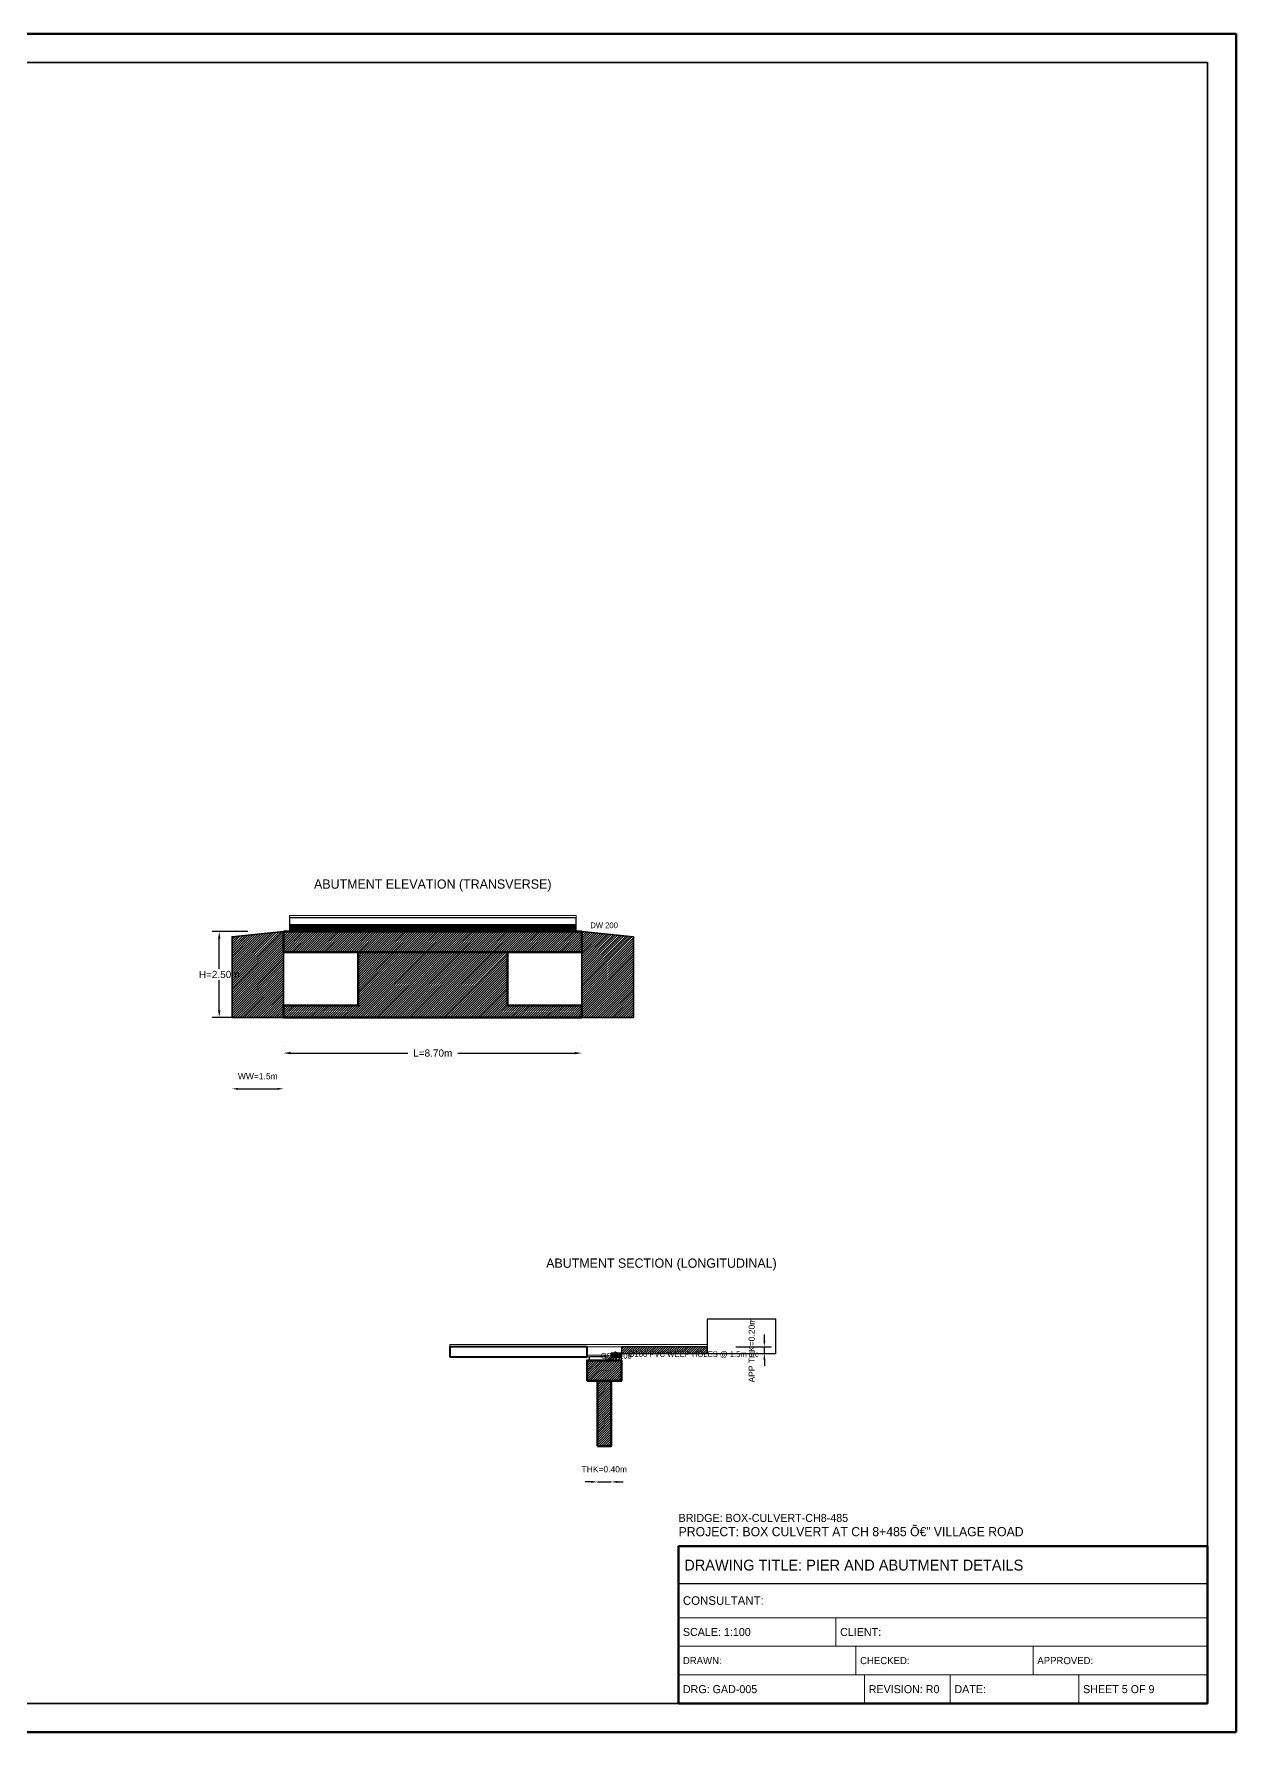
# Model space of a CAD drawing. Header units: metres. Extents: x 0 to 841, y 0 to 594.
# Drawn here: x 420 to 841, y 0 to 594 of the extents above; entities that cross this region are included whole.
import ezdxf
from ezdxf.enums import TextEntityAlignment as Align

# ---------------------------------------------------------------- set-up
doc = ezdxf.new("R2010")
doc.units = ezdxf.units.M
doc.linetypes.add('DASHED', pattern=[0.5, 0.375, -0.125])
for name, color, linetype, lineweight in [('ABUT-PROF', 4, 'Continuous', 50), ('BORDER-INNER', 7, 'Continuous', 35), ('BORDER-OUTER', 7, 'Continuous', 70), ('CIVIL-ROAD', 7, 'Continuous', 25), ('DIM-LINEAR', 3, 'Continuous', 18), ('STRUC-HATCHING', 8, 'Continuous', 18), ('SUB-ABUT', 3, 'Continuous', 35), ('SUB-BACKFILL', 34, 'Continuous', 18), ('SUB-BEARING', 5, 'Continuous', 25), ('SUB-DIRT-WALL', 3, 'Continuous', 35), ('SUPER-DECK', 2, 'Continuous', 50), ('SUPER-WEARING', 8, 'Continuous', 25), ('TEXT-HEADER', 7, 'Continuous', 25), ('TEXT-SPEC', 7, 'Continuous', 13), ('TEXT-TITLE', 7, 'Continuous', 25), ('TITLEBLK-BOX', 7, 'Continuous', 50), ('TITLEBLK-TEXT', 7, 'Continuous', 18)]:
    doc.layers.add(name, color=color, linetype=linetype, lineweight=lineweight)
doc.styles.add('BRIDGE_STD', font='Arial.ttf')
doc.dimstyles.new('pmb100', dxfattribs={"dimtxt": 2.5, "dimasz": 0.9375, "dimexe": 2.5, "dimexo": 2.5, "dimtad": 0, "dimtih": 1, "dimdec": 0, "dimtxsty": 'BRIDGE_STD', "dimcen": 2.5, "dimazin": 3, "dimtfac": 1, "dimtmove": 0, "dimatfit": 3})

msp = doc.modelspace()

# ---------------------------------------------------------------- hatches: boundary and pattern name
at = {"layer": 'STRUC-HATCHING'}
h = msp.add_hatch(dxfattribs=at)
h.set_pattern_fill('ANSI31', scale=0.18)
h.paths.add_polyline_path([(507.8, 280), (489.8, 278.2), (489.8, 250), (507.8, 250)])
h = msp.add_hatch(dxfattribs=at)
h.set_pattern_fill('ANSI31', scale=0.18)
h.paths.add_polyline_path([(507.8, 272.8), (612.2, 272.8), (612.2, 280), (507.8, 280)])
h = msp.add_hatch(dxfattribs=at)
h.set_pattern_fill('ANSI31', scale=0.12)
h.paths.add_polyline_path([(509.888, 280), (610.112, 280), (610.112, 282.4), (509.888, 282.4)])
h = msp.add_hatch(dxfattribs=at)
h.set_pattern_fill('ANSI31', scale=0.18)
h.paths.add_polyline_path([(612.2, 280), (630.2, 278.2), (630.2, 250), (612.2, 250)])
h = msp.add_hatch(dxfattribs=at)
h.set_pattern_fill('ANSI31', scale=0.18)
h.paths.add_polyline_path([(533.9, 272.8), (586.1, 272.8), (586.1, 254.104), (612.2, 254.104), (612.2, 250), (507.8, 250), (507.8, 254.104), (533.9, 254.104)])
h = msp.add_hatch(dxfattribs=at)
h.set_pattern_fill('ANSI31', scale=0.12)
h.paths.add_polyline_path([(622.4, 131.2), (626, 131.2), (626, 132.4), (622.4, 132.4)])
h = msp.add_hatch(dxfattribs=at)
h.set_pattern_fill('ANSI31', scale=0.24)
h.paths.add_polyline_path([(622.4, 130), (626, 130), (626, 131.2), (622.4, 131.2)])
h = msp.add_hatch(dxfattribs=at)
h.set_pattern_fill('ANSI31', scale=0.18)
h.paths.add_polyline_path([(626, 132.4), (656, 132.4), (656, 134.8), (626, 134.8)])
h = msp.add_hatch(dxfattribs=at)
h.set_pattern_fill('ANSI31', scale=0.18)
h.paths.add_polyline_path([(614, 122.8), (626, 122.8), (626, 130), (614, 130)])
h = msp.add_hatch(dxfattribs=at)
h.set_pattern_fill('ANSI31', scale=0.18)
h.paths.add_polyline_path([(617.6, 100), (622.4, 100), (622.4, 122.8), (617.6, 122.8)])

# ---------------------------------------------------------------- linework, layer by layer
at = {"layer": 'ABUT-PROF', "color": 4, "linetype": 'DASHED'}
msp.add_line((507.8, 280), (612.2, 280), dxfattribs=at)
at = {"layer": 'ABUT-PROF', "lineweight": 30}
msp.add_lwpolyline([(509.888, 280), (610.112, 280), (610.112, 282.4), (509.888, 282.4), (509.888, 280)], dxfattribs=at)
at = {"layer": 'ABUT-PROF', "lineweight": 40}
msp.add_lwpolyline([(622.4, 131.2), (626, 131.2), (626, 132.4), (622.4, 132.4), (622.4, 131.2)], dxfattribs=at)
at = {"layer": 'ABUT-PROF', "color": 4}
for centre in [(560, 281.6), (560, 280.8), (624.2, 132), (624.2, 131.6)]:
    msp.add_circle(centre, 0.6, dxfattribs=at)
at = {"layer": 'BORDER-INNER'}
msp.add_lwpolyline([(10, 10), (831, 10), (831, 584), (10, 584), (10, 10)], dxfattribs=at)
at = {"layer": 'BORDER-OUTER'}
msp.add_lwpolyline([(0, 0), (841, 0), (841, 594), (0, 594), (0, 0)], dxfattribs=at)
at = {"layer": 'CIVIL-ROAD', "lineweight": 25}
for points in [[(509.888, 282.4), (610.112, 282.4), (610.112, 284.8), (509.888, 284.8), (509.888, 282.4)], [(626, 132.4), (656, 132.4), (656, 134.8), (626, 134.8), (626, 132.4)]]:
    msp.add_lwpolyline(points, dxfattribs=at)
at = {"layer": 'SUB-ABUT', "lineweight": 35}
for points in [[(507.8, 280), (489.8, 278.2), (489.8, 250), (507.8, 250), (507.8, 280)], [(612.2, 280), (630.2, 278.2), (630.2, 250), (612.2, 250), (612.2, 280)]]:
    msp.add_lwpolyline(points, dxfattribs=at)
at = {"layer": 'SUB-ABUT', "lineweight": 50}
for points in [[(507.8, 272.8), (612.2, 272.8), (612.2, 280), (507.8, 280), (507.8, 272.8)], [(533.9, 272.8), (586.1, 272.8), (586.1, 254.104), (612.2, 254.104), (612.2, 250), (507.8, 250), (507.8, 254.104), (533.9, 254.104), (533.9, 272.8)], [(614, 122.8), (626, 122.8), (626, 130), (614, 130), (614, 122.8)], [(617.6, 100), (622.4, 100), (622.4, 122.8), (617.6, 122.8), (617.6, 100)]]:
    msp.add_lwpolyline(points, dxfattribs=at)
at = {"layer": 'SUB-ABUT', "lineweight": 25}
msp.add_lwpolyline([(656, 132.4), (680, 132.4), (680, 144.4), (656, 144.4), (656, 132.4)], dxfattribs=at)
at = {"layer": 'SUB-BACKFILL', "lineweight": 20}
msp.add_lwpolyline([(622.4, 130), (626, 130), (626, 131.2), (622.4, 131.2), (622.4, 130)], dxfattribs=at)
at = {"layer": 'SUB-BEARING', "lineweight": 25}
for points in [[(519.86, 280), (527.06, 280), (527.06, 281.2), (519.86, 281.2), (519.86, 280)], [(556.4, 280), (563.6, 280), (563.6, 281.2), (556.4, 281.2), (556.4, 280)], [(592.94, 280), (600.14, 280), (600.14, 281.2), (592.94, 281.2), (592.94, 280)], [(614.72, 130), (620.72, 130), (620.72, 131.2), (614.72, 131.2), (614.72, 130)]]:
    msp.add_lwpolyline(points, dxfattribs=at)
at = {"layer": 'SUB-BEARING', "lineweight": 15}
msp.add_lwpolyline([(614.12, 131.2), (621.32, 131.2), (621.32, 131.8), (614.12, 131.8), (614.12, 131.2)], dxfattribs=at)
at = {"layer": 'SUB-DIRT-WALL', "lineweight": 18}
for p, q in [((620.9, 130.06), (623.9, 133.06)), ((620.9, 129.34), (623.9, 132.34))]:
    msp.add_line(p, q, dxfattribs=at)
at = {"layer": 'SUB-DIRT-WALL', "lineweight": 35}
msp.add_line((622.4, 130), (626, 130), dxfattribs=at)
at = {"layer": 'SUPER-DECK', "lineweight": 40}
msp.add_lwpolyline([(566, 131.2), (614, 131.2), (614, 134.8), (566, 134.8), (566, 131.2)], dxfattribs=at)
at = {"layer": 'SUPER-WEARING', "lineweight": 20}
for points in [[(509.888, 284.8), (610.112, 284.8), (610.112, 285.58), (509.888, 285.58), (509.888, 284.8)], [(566, 134.8), (656, 134.8), (656, 135.58), (566, 135.58), (566, 134.8)]]:
    msp.add_lwpolyline(points, dxfattribs=at)
at = {"layer": 'TITLEBLK-BOX', "lineweight": 50}
msp.add_lwpolyline([(646, 10), (831, 10), (831, 65), (646, 65), (646, 10)], dxfattribs=at)
at = {"layer": 'TITLEBLK-BOX', "lineweight": 30}
msp.add_lwpolyline([(646, 52), (831, 52), (831, 65), (646, 65), (646, 52)], dxfattribs=at)
at = {"layer": 'TITLEBLK-BOX', "lineweight": 18}
for points in [[(646, 40), (831, 40), (831, 52), (646, 52), (646, 40)], [(646, 30), (701, 30), (701, 40), (646, 40), (646, 30)], [(701, 30), (831, 30), (831, 40), (701, 40), (701, 30)], [(646, 20), (708, 20), (708, 30), (646, 30), (646, 20)], [(708, 20), (770, 20), (770, 30), (708, 30), (708, 20)], [(770, 20), (831, 20), (831, 30), (770, 30), (770, 20)], [(646, 10), (711, 10), (711, 20), (646, 20), (646, 10)], [(711, 10), (741, 10), (741, 20), (711, 20), (711, 10)], [(741, 10), (786, 10), (786, 20), (741, 20), (741, 10)], [(786, 10), (831, 10), (831, 20), (786, 20), (786, 10)]]:
    msp.add_lwpolyline(points, dxfattribs=at)

# ---------------------------------------------------------------- texts
at = {"layer": 'TEXT-HEADER'}
for s, p in [('ABUTMENT ELEVATION (TRANSVERSE)', (560, 295)), ('ABUTMENT SECTION (LONGITUDINAL)', (640, 162.4))]:
    msp.add_text(s, height=3.25, dxfattribs=at).set_placement(p, align=Align.CENTER)
at = {"layer": 'TEXT-SPEC', "color": 4}
for s, p in [('DW 200', (615.112, 281.2)), ('Ø100 PVC WEEP HOLES @ 1.5m c/c', (628.5, 131.2))]:
    msp.add_text(s, height=2, dxfattribs=at).set_placement(p)
at = {"layer": 'TEXT-SPEC'}
msp.add_text('GSB 100', height=2, dxfattribs=at).set_placement((624.2, 130.6), align=Align.CENTER)
at = {"layer": 'TEXT-TITLE'}
for s, height, p in [('PROJECT: BOX CULVERT AT CH 8+485 â€” VILLAGE ROAD', 3.2, (646, 68.5)), ('DRAWING TITLE: PIER AND ABUTMENT DETAILS', 3.8, (648, 56.5))]:
    msp.add_text(s, height=height, dxfattribs=at).set_placement(p)
at = {"layer": 'TITLEBLK-TEXT'}
for s, height, p in [('BRIDGE: BOX-CULVERT-CH8-485', 2.8, (646, 73.5)), ('CONSULTANT: ', 3, (647.5, 44.5)), ('SCALE: 1:100', 2.8, (647.5, 33.6)), ('CLIENT: ', 2.8, (702.5, 33.6)), ('DRAWN: ', 2.5, (647.5, 23.75)), ('CHECKED: ', 2.5, (709.5, 23.75)), ('APPROVED: ', 2.5, (771.5, 23.75)), ('DRG: GAD-005', 2.8, (647.5, 13.6)), ('REVISION: R0', 2.8, (712.5, 13.6)), ('DATE: ', 2.8, (742.5, 13.6)), ('SHEET 5 OF 9', 2.8, (787.5, 13.6))]:
    msp.add_text(s, height=height, dxfattribs=at).set_placement(p)

# ---------------------------------------------------------------- dimensions: what is measured, and where the dimension line sits
at = {"layer": 'DIM-LINEAR'}
for base, p1, p2, text, override in [((485.3, 250), (497.8, 250), (497.8, 280), 'H=2.50m', {"dimtxt": 2.5, "dimasz": 2.5, "dimgap": 1, "dimclrt": 3}), ((676, 132.4), (663.5, 132.4), (663.5, 134.8), 'APP THK=0.20m', {"dimtxt": 2.125, "dimasz": 2.125, "dimgap": 0.85, "dimclrt": 3})]:
    msp.add_linear_dim(base=base, p1=p1, p2=p2, angle=90, text=text, dimstyle='pmb100', override=override, dxfattribs=at).render()
for base, p1, p2, text, override in [((507.8, 237.5), (507.8, 237.5), (612.2, 237.5), 'L=8.70m', {"dimtxt": 2.5, "dimasz": 2.5, "dimgap": 1, "dimclrt": 3}), ((489.8, 225), (489.8, 225), (507.8, 225), 'WW=1.5m', {"dimtxt": 2.125, "dimasz": 2.125, "dimgap": 0.85, "dimclrt": 3}), ((617.6, 87.5), (617.6, 87.5), (622.4, 87.5), 'THK=0.40m', {"dimtxt": 2.125, "dimasz": 2.125, "dimgap": 0.85, "dimclrt": 3})]:
    msp.add_linear_dim(base=base, p1=p1, p2=p2, text=text, dimstyle='pmb100', override=override, dxfattribs=at).render()

doc.saveas('drawing.dxf')
